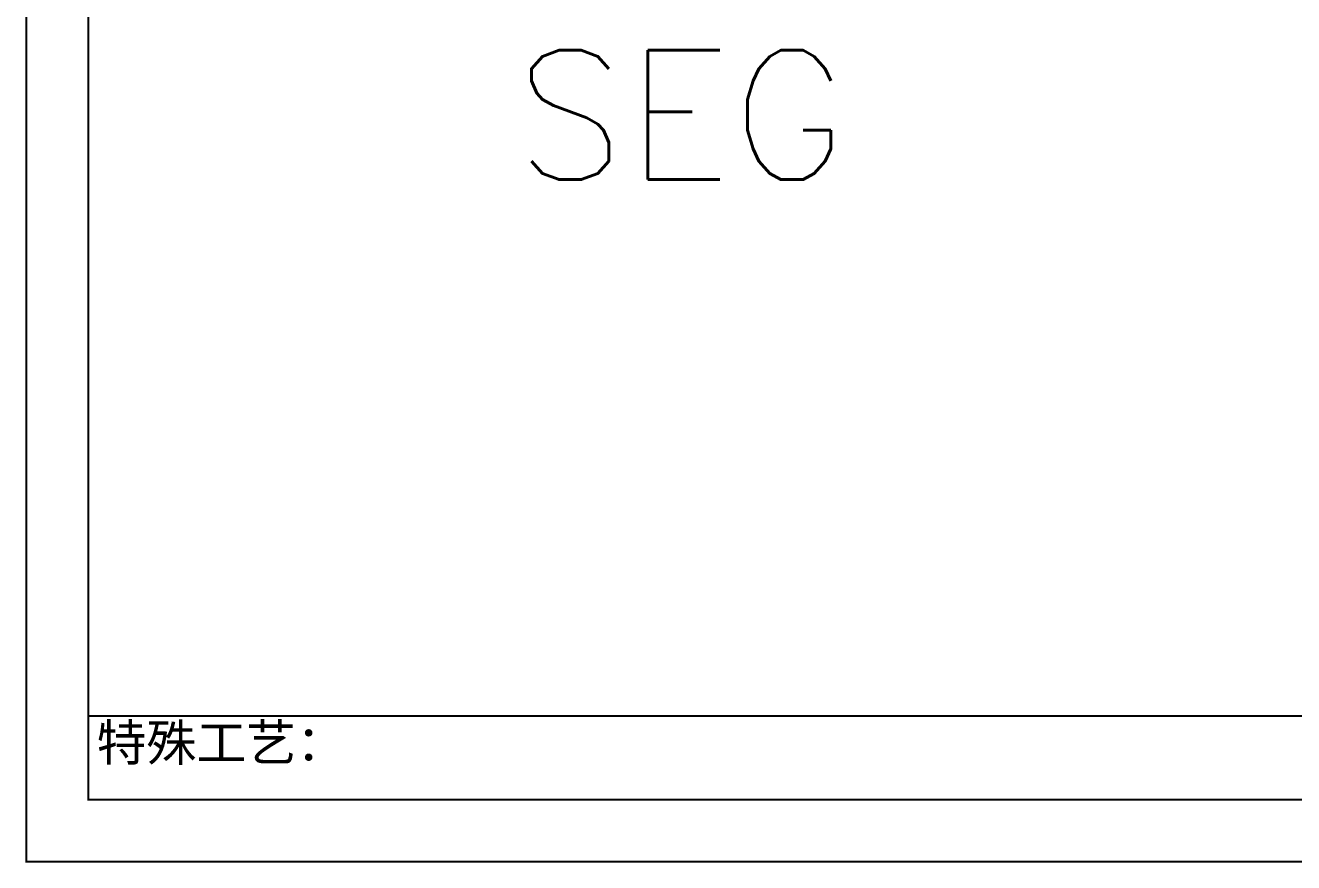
# Model space of a CAD drawing. Header units: millimetres. Extents: x 50 to 800, y 302 to 428.
# Drawn here: x 431.4 to 518.9, y 302.2 to 360 of the extents above; entities that cross this region are included whole.
import ezdxf

# ---------------------------------------------------------------- set-up
doc = ezdxf.new("R2010")
doc.units = ezdxf.units.MM
doc.header["$LTSCALE"] = 3
for name, color, linetype in [('1', 4, 'CONTINUOUS'), ('seg', 3, 'CONTINUOUS'), ('title', 7, 'CONTINUOUS')]:
    doc.layers.add(name, color=color, linetype=linetype)
doc.styles.add('ROMANS', font='romans.shx')
doc.styles.add('title', font='arial.ttf', dxfattribs={"width": 0.8, "height": 5})

# ---------------------------------------------------------------- blocks, each defined once
blk = doc.blocks.new('SIGN-C')
at = {"layer": '1', "color": 4, "const_width": 0.238}
blk.add_lwpolyline([(0, 0), (0, 210), (297, 210), (297, 0)], close=True, dxfattribs=at)
at = {"layer": 'title'}
blk.add_line((7.14, 16.82), (190.74, 16.82), dxfattribs=at)
at = {"layer": 'title', "const_width": 0.238}
blk.add_lwpolyline([(7.14, 7.14), (7.14, 202.86), (289.86, 202.86), (289.86, 7.14)], close=True, dxfattribs=at)
at = {"layer": 'title', "color": 1, "style": 'title'}
blk.add_text('特殊工艺：', height=4.216, dxfattribs=at).set_placement((8.08, 11.62))

msp = doc.modelspace()

# ---------------------------------------------------------------- block references
at = {"layer": 'title', "xscale": 0.5987992081486201, "yscale": 0.5987992081486201, "zscale": 0.5987992081486242}
msp.add_blockref('SIGN-C', (431.432, 302.253), dxfattribs=at)

# ---------------------------------------------------------------- texts
at = {"layer": 'seg', "ltscale": 0.2, "style": 'ROMANS'}
msp.add_text('SEG', height=8.9258, dxfattribs=at).set_placement((465.118, 349.33))

doc.saveas('drawing.dxf')
